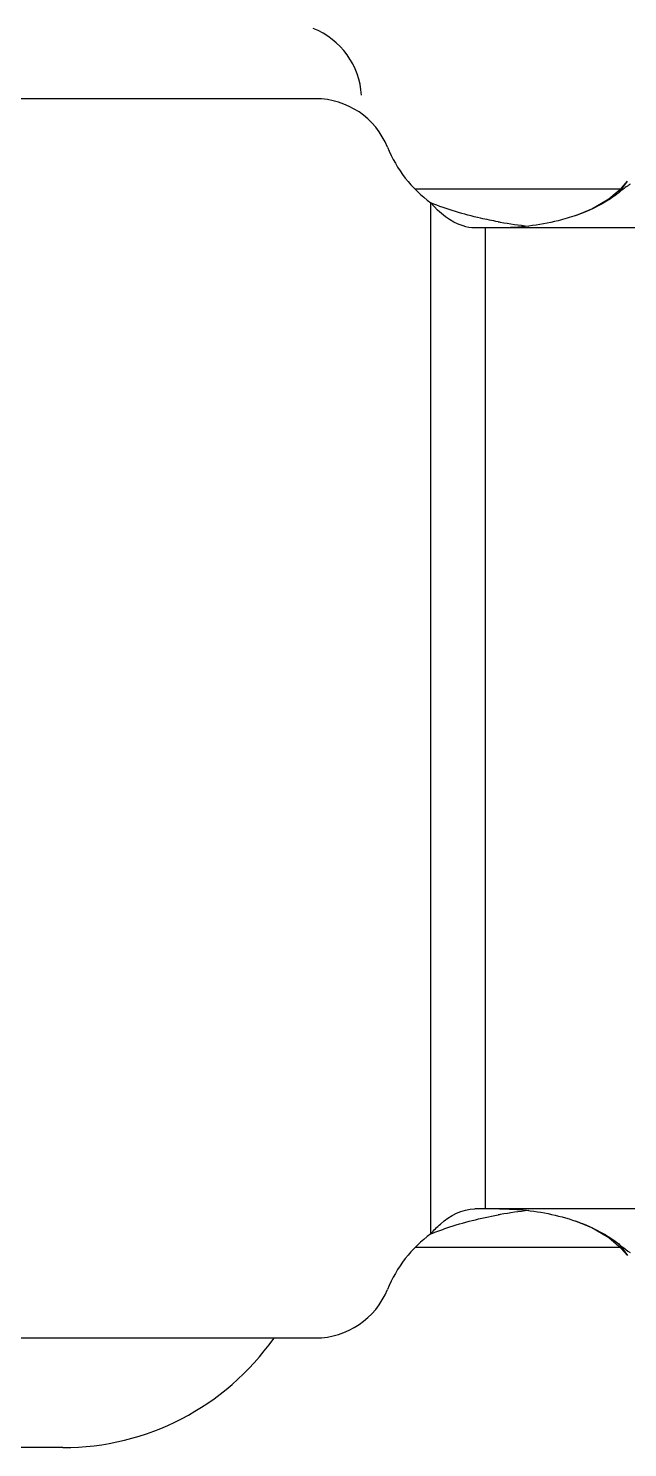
# Model space of a CAD drawing. Extents: x 1382187 to 1725648, y 860327 to 1571294.
# Drawn here: x 1535944.6 to 1536134.4, y 1227622 to 1228071.6 of the extents above; entities that cross this region are included whole.
import ezdxf

# ---------------------------------------------------------------- set-up
doc = ezdxf.new("R2010")
doc.units = 0
doc.header["$LTSCALE"] = 1000
doc.header["$MEASUREMENT"] = 0

msp = doc.modelspace()

# ---------------------------------------------------------------- linework, layer by layer
for p, q in [((1536035.59, 1228049.28), (1535691.8, 1228049.28)), ((1536131.56, 1228019.53), (1536134.37, 1228023.22)), ((1536132.04, 1228020.66), (1536067.14, 1228020.66)), ((1536072.05, 1227689.73), (1536072.05, 1228016.3)), ((1536460.93, 1228008.39), (1536085.95, 1228008.39)), ((1536089.4, 1227697.64), (1536089.4, 1228008.39)), ((1536460.93, 1227697.64), (1536085.95, 1227697.64)), ((1536132.04, 1227685.38), (1536067.14, 1227685.38)), ((1536131.56, 1227686.51), (1536134.37, 1227682.82)), ((1535691.8, 1227656.76), (1536035.59, 1227656.76)), ((1535955.52, 1227622), (1535726.55, 1227622))]:
    msp.add_line(p, q)
for points in [[(1536118, 1228012.32), (1536123.05, 1228014.41), (1536128.46, 1228017.62), (1536132.39, 1228020.96), (1536134.36, 1228023.21)], [(1536134.36, 1227682.83), (1536132.35, 1227685.12), (1536128.42, 1227688.44), (1536123.02, 1227691.63), (1536118, 1227693.72)]]:
    msp.add_lwpolyline(points)
for centre, radius, start, end in [((1536025.61, 1228048.83), 24.53, 3.6522, 67.9757), ((1536035.59, 1228024.75), 24.53, 22.0243, 90), ((1536096.23, 1228049.28), 40.89, 202.0243, 233.7485), ((1536115.61, 1228133.14), 124.83, 259.7299, 260.0443), ((1536115.41, 1228131.78), 123.45, 260.0279, 264.2434), ((1536115.61, 1227572.89), 124.83, 99.9557, 100.2701), ((1536115.41, 1227574.26), 123.44, 95.7509, 99.9721), ((1536096.23, 1227656.76), 40.89, 126.2515, 157.9757), ((1536035.59, 1227681.29), 24.53, 270, 337.9757), ((1535955.52, 1227703.78), 81.78, 270, 324.7468)]:
    msp.add_arc(centre, radius, start, end)
for points, knots in [([(1536135.14, 1228022.24), (1536134.85, 1228022.04), (1536133.63, 1228021.18), (1536132.45, 1228020.25), (1536131.56, 1228019.53)], [0, 0, 0, 0, 0.231104, 1, 1, 1, 1]), ([(1536131.56, 1228019.53), (1536130.72, 1228018.85), (1536126.56, 1228015.84), (1536121.83, 1228013.66), (1536118, 1228012.32)], [0, 0, 0, 0, 0.210146, 1, 1, 1, 1]), ([(1536093.36, 1228010.31), (1536091.5, 1228010.65), (1536084.27, 1228012.13), (1536077.16, 1228014.26), (1536072.05, 1228016.3)], [0, 0, 0, 0, 0.255037, 1, 1, 1, 1]), ([(1536085.95, 1228008.39), (1536084.7, 1228008.39), (1536079.27, 1228009.38), (1536074.73, 1228013.1), (1536072.05, 1228016.3)], [0, 0, 0, 0, 0.231026, 1, 1, 1, 1]), ([(1536118, 1228012.32), (1536116.15, 1228011.67), (1536108.27, 1228009.33), (1536100.01, 1228008.39), (1536093.77, 1228008.39)], [0, 0, 0, 0, 0.239548, 1, 1, 1, 1]), ([(1536072.05, 1227689.73), (1536072.98, 1227690.83), (1536076.68, 1227694.7), (1536081.98, 1227697.64), (1536085.95, 1227697.64)], [0, 0, 0, 0, 0.266, 1, 1, 1, 1]), ([(1536072.05, 1227689.73), (1536073.72, 1227690.39), (1536080.66, 1227692.93), (1536087.85, 1227694.73), (1536093.36, 1227695.72)], [0, 0, 0, 0, 0.242689, 1, 1, 1, 1]), ([(1536093.77, 1227697.64), (1536095.88, 1227697.64), (1536104.08, 1227697.32), (1536112.25, 1227695.73), (1536118, 1227693.72)], [0, 0, 0, 0, 0.257456, 1, 1, 1, 1]), ([(1536118, 1227693.72), (1536119.39, 1227693.23), (1536124.16, 1227691.36), (1536128.72, 1227688.82), (1536131.56, 1227686.51)], [0, 0, 0, 0, 0.285604, 1, 1, 1, 1]), ([(1536131.56, 1227686.51), (1536131.87, 1227686.25), (1536133.04, 1227685.32), (1536134.23, 1227684.41), (1536135.14, 1227683.8)], [0, 0, 0, 0, 0.26918, 1, 1, 1, 1])]:
    msp.add_open_spline(points, degree=3, knots=knots)

doc.saveas('drawing.dxf')
